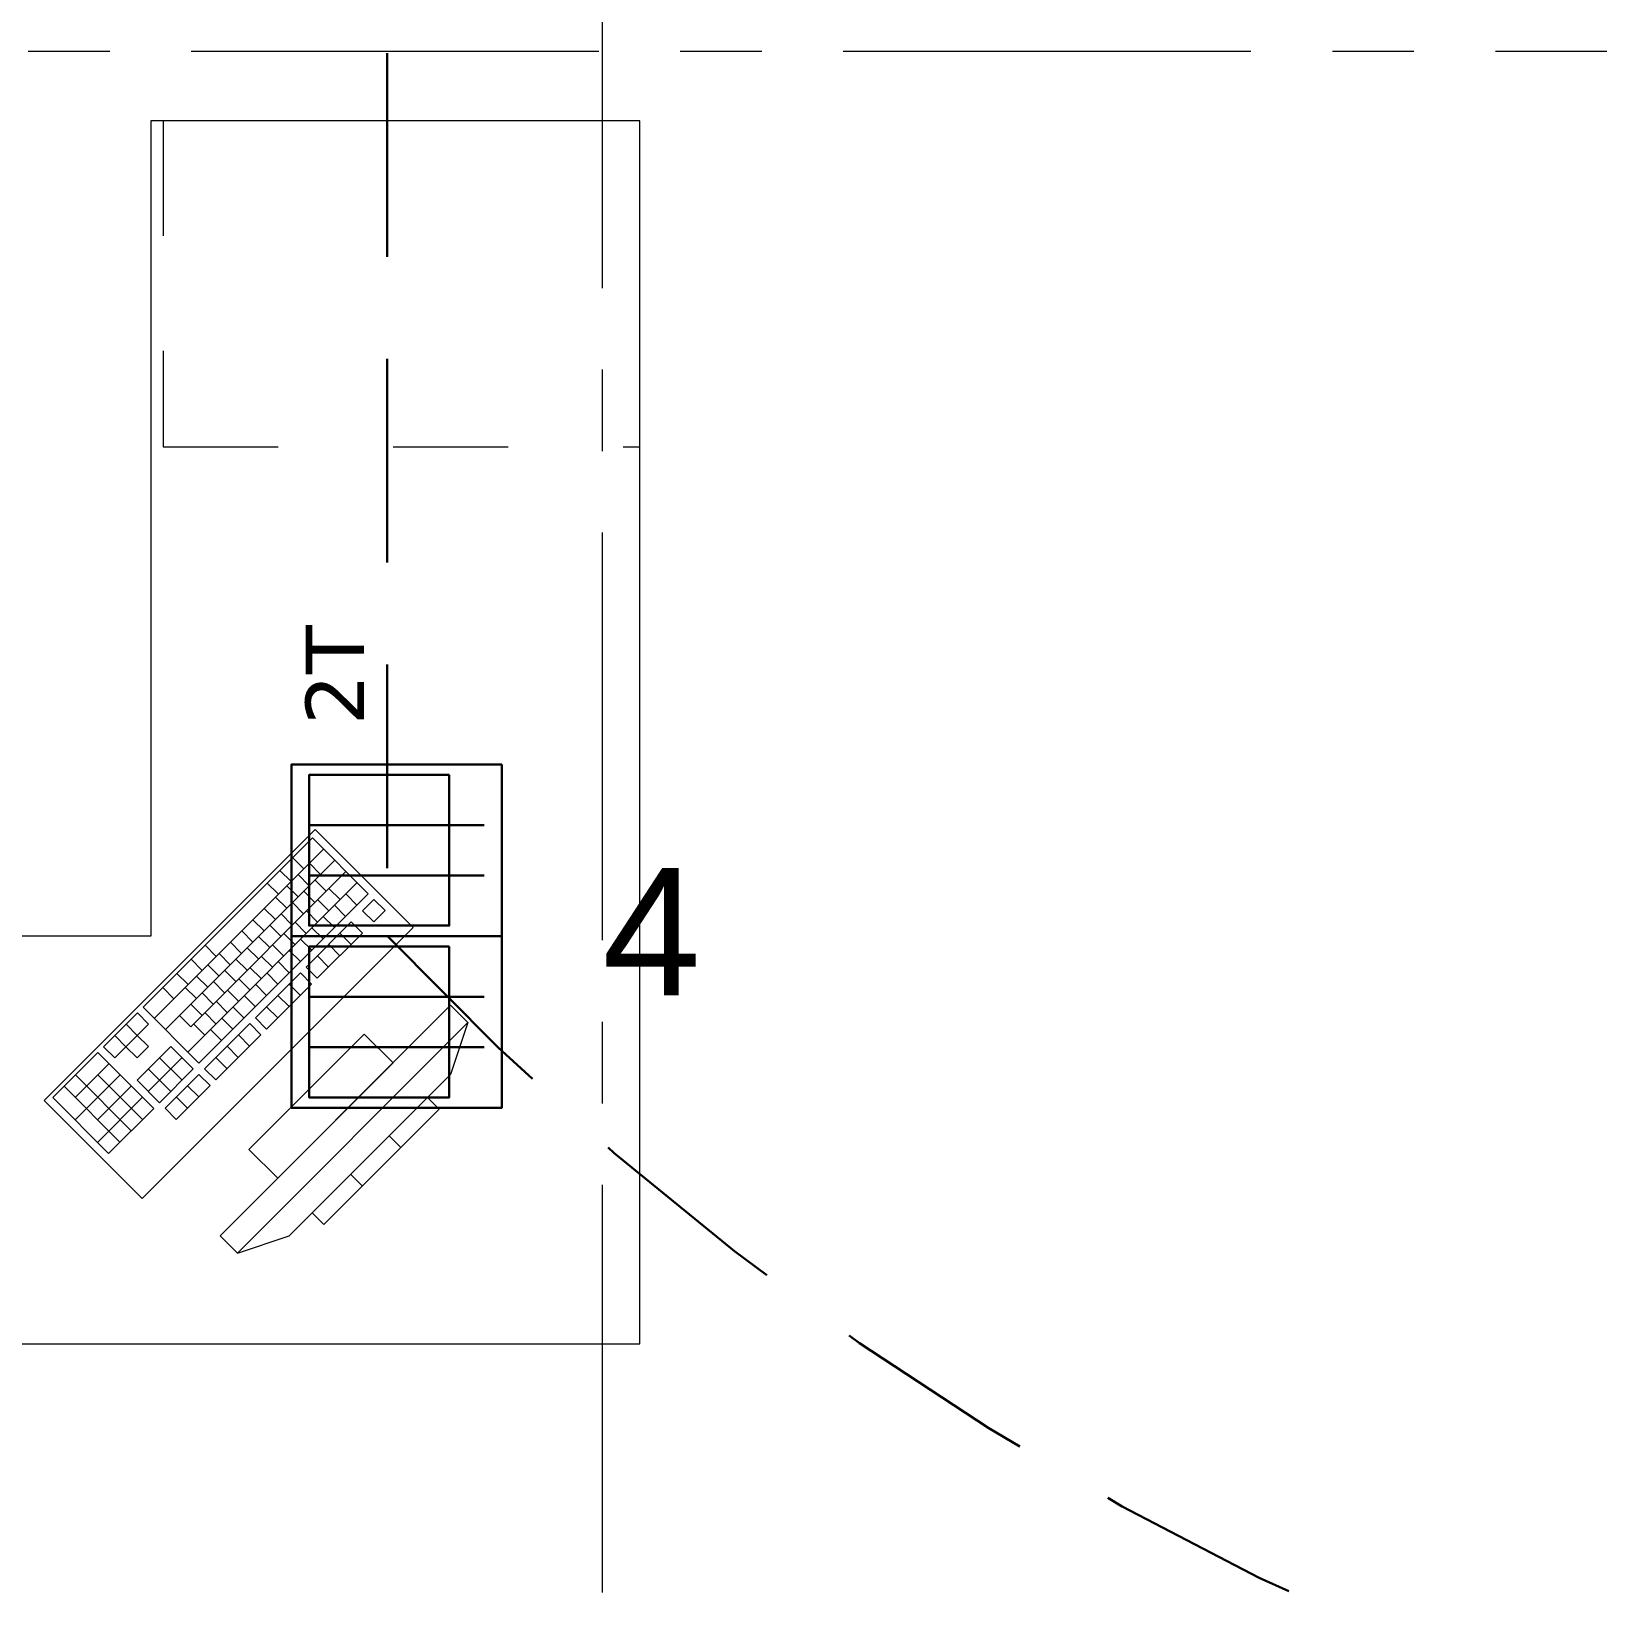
# Model space of a CAD drawing. Header units: inches. Extents: x -19 to 5698, y -728 to 92.
# Drawn here: x 408.342 to 410.264, y 8.1 to 10.026 of the extents above; entities that cross this region are included whole.
import ezdxf

# ---------------------------------------------------------------- set-up
doc = ezdxf.new("R2010")
doc.units = ezdxf.units.IN
doc.header["$MEASUREMENT"] = 0
for name, pattern in [('HIDDEN', [0.375, 0.25, -0.125]), ('Punto & Raya', [0.65, 0.5, -0.075, 0, -0.075]), ('Rayas', [0.282222, 0.141111, -0.141111])]:
    doc.linetypes.add(name, pattern=pattern)
doc.layers.get('0').update_dxf_attribs({"color": 61})
doc.layers.add('00 conduct tomacorr', color=120, linetype='HIDDEN', lineweight=30)
doc.layers.add('00 IE LUZ EMERGENCIA', color=253, linetype='Continuous', lineweight=0)
doc.layers.add('Interior - Mobiliario', color=7, linetype='Continuous')
doc.layers.add('Marcador - Secciones', color=7, linetype='Continuous')
doc.styles.add('Annotative', font='arial.ttf')

# ---------------------------------------------------------------- blocks, each defined once
blk = doc.blocks.new('CAJA POP UP 6 MODULOS')
at = {"layer": '00 conduct tomacorr', "linetype": 'Continuous'}
for p, q in [((-0.095, -0.165), (-0.095, -0.0151)), ((-0.052, -0.165), (-0.052, -0.0151)), ((0.052, -0.165), (0.052, -0.0151)), ((0.095, -0.165), (0.095, -0.0151)), ((0, -0.165), (0, -0.18))]:
    blk.add_line(p, q, dxfattribs=at)
for points in [[(-0.147, 0), (0.147, 0), (0.147, -0.18), (-0.147, -0.18)], [(0, 0), (0.147, 0), (0.147, -0.18), (0, -0.18)]]:
    blk.add_lwpolyline(points, close=True, dxfattribs=at)
for points in [[(-0.138, -0.045), (-0.009, -0.045), (-0.009, -0.165), (-0.138, -0.165), (-0.138, -0.045)], [(0.009, -0.045), (0.138, -0.045), (0.138, -0.165), (0.009, -0.165), (0.009, -0.045)]]:
    blk.add_lwpolyline(points, dxfattribs=at)
at = {"color": 1, "insert": (-0.1807, -0.168), "char_height": 0.05, "attachment_point": 1, "rotation": 180}
blk.add_mtext_dynamic_manual_height_columns('{\\fVerdana|b0|i0|c0|p34;2T}', width=0.000481, gutter_width=0.1561, heights=[0], dxfattribs=at)

msp = doc.modelspace()

# ---------------------------------------------------------------- linework, layer by layer
at = {"layer": '00 conduct tomacorr'}
msp.add_line((408.779, 15.9994), (408.779, 8.9162), dxfattribs=at)
msp.add_arc((411.4703, 11.4538), 3.6989, 223.3159, 270.5433, dxfattribs=at)
at = {"layer": 'Interior - Mobiliario', "color": 175, "linetype": 'Rayas', "lineweight": 13}
for p, q in [((408.504, 9.9162), (408.504, 9.5162)), ((408.504, 9.5162), (409.089, 9.5162))]:
    msp.add_line(p, q, dxfattribs=at)
at = {"layer": 'Interior - Mobiliario', "color": 175, "linetype": 'Continuous', "lineweight": 13}
for p, q in [((408.6871, 9.0367), (408.4794, 8.829)), ((408.7556, 8.9681), (408.6871, 9.0367)), ((408.7008, 9.023), (408.4931, 8.8153)), ((408.7145, 9.0093), (408.5068, 8.8015)), ((408.7282, 8.9955), (408.5378, 8.8051)), ((408.6473, 8.9969), (408.661, 8.9832)), ((408.6628, 9.0125), (408.6765, 8.9987)), ((408.6835, 9.0057), (408.6972, 8.992)), ((408.7419, 8.9818), (408.5342, 8.7741)), ((408.6317, 8.9813), (408.6454, 8.9676)), ((408.6558, 8.978), (408.6695, 8.9643)), ((408.6696, 8.9918), (408.6833, 8.9781)), ((408.6903, 8.985), (408.704, 8.9713)), ((408.7074, 8.9748), (408.7212, 8.9611)), ((408.5479, 8.7604), (408.7556, 8.9681)), ((408.6419, 8.9641), (408.6556, 8.9504)), ((408.6626, 8.9573), (408.6763, 8.9436)), ((408.6764, 8.9712), (408.6901, 8.9575)), ((408.6936, 8.9609), (408.7073, 8.9472)), ((408.7281, 8.968), (408.7418, 8.9543)), ((408.7625, 8.9613), (408.7486, 8.9474)), ((408.7762, 8.9475), (408.7625, 8.9613)), ((408.6142, 8.9364), (408.6279, 8.9227)), ((408.6281, 8.9503), (408.6418, 8.9366)), ((408.6487, 8.9435), (408.6624, 8.9298)), ((408.6797, 8.9471), (408.6935, 8.9334)), ((408.7004, 8.9403), (408.7141, 8.9266)), ((408.7142, 8.9541), (408.7279, 8.9404)), ((408.7486, 8.9474), (408.7624, 8.9337)), ((408.7624, 8.9337), (408.7762, 8.9475)), ((408.6004, 8.9226), (408.6141, 8.9089)), ((408.6349, 8.9296), (408.6486, 8.9159)), ((408.652, 8.9194), (408.6658, 8.9057)), ((408.6659, 8.9332), (408.6796, 8.9195)), ((408.7348, 8.9336), (408.6794, 8.8782)), ((408.6865, 8.9264), (408.7002, 8.9127)), ((408.6931, 8.8645), (408.7485, 8.9199)), ((408.7209, 8.9197), (408.7347, 8.906)), ((408.7485, 8.9199), (408.7348, 8.9336)), ((408.5555, 8.9051), (408.5692, 8.8914)), ((408.5865, 8.9087), (408.6003, 8.895)), ((408.6072, 8.9019), (408.6209, 8.8882)), ((408.621, 8.9158), (408.6347, 8.9021)), ((408.6382, 8.9055), (408.6519, 8.8918)), ((408.6588, 8.8987), (408.6726, 8.885)), ((408.6727, 8.9126), (408.6864, 8.8989)), ((408.7071, 8.9059), (408.7208, 8.8922)), ((408.5382, 8.8878), (408.5519, 8.8741)), ((408.5588, 8.881), (408.5726, 8.8673)), ((408.5727, 8.8949), (408.5864, 8.8812)), ((408.5933, 8.8881), (408.607, 8.8744)), ((408.6244, 8.8917), (408.6381, 8.878)), ((408.645, 8.8849), (408.6587, 8.8712)), ((408.6933, 8.892), (408.707, 8.8783)), ((408.5209, 8.8705), (408.5346, 8.8568)), ((408.545, 8.8672), (408.5587, 8.8535)), ((408.5656, 8.8604), (408.5793, 8.8467)), ((408.5795, 8.8742), (408.5932, 8.8605)), ((408.5967, 8.864), (408.6104, 8.8503)), ((408.6105, 8.8778), (408.6242, 8.8641)), ((408.6725, 8.8713), (408.6171, 8.8159)), ((408.6311, 8.8711), (408.6449, 8.8573)), ((408.6862, 8.8575), (408.6725, 8.8713)), ((408.6794, 8.8782), (408.6931, 8.8645)), ((408.5036, 8.8532), (408.5173, 8.8395)), ((408.5311, 8.8533), (408.5449, 8.8396)), ((408.5518, 8.8466), (408.5655, 8.8328)), ((408.5828, 8.8501), (408.5965, 8.8364)), ((408.6034, 8.8434), (408.6172, 8.8296)), ((408.6173, 8.8572), (408.631, 8.8435)), ((408.6308, 8.8022), (408.6862, 8.8575)), ((408.6448, 8.8436), (408.6585, 8.8298)), ((408.6586, 8.8574), (408.6723, 8.8437)), ((408.4724, 8.8221), (408.4309, 8.7805)), ((408.4861, 8.8083), (408.4724, 8.8221)), ((408.4794, 8.829), (408.5479, 8.7604)), ((408.5379, 8.8327), (408.5517, 8.819)), ((408.5551, 8.8225), (408.5688, 8.8087)), ((408.569, 8.8363), (408.5827, 8.8226)), ((408.8567, 8.8314), (408.5739, 8.5485)), ((408.5896, 8.8295), (408.6033, 8.8158)), ((408.6309, 8.8297), (408.6447, 8.816)), ((408.8779, 8.8102), (408.8567, 8.8314)), ((408.4586, 8.8082), (408.4723, 8.7945)), ((408.4723, 8.7945), (408.4861, 8.8083)), ((408.5241, 8.8189), (408.5378, 8.8051)), ((408.5413, 8.8086), (408.555, 8.7949)), ((408.6102, 8.8089), (408.5548, 8.7536)), ((408.5619, 8.8018), (408.5756, 8.7881)), ((408.5758, 8.8157), (408.5895, 8.802)), ((408.5951, 8.5273), (408.8779, 8.8102)), ((408.6239, 8.7952), (408.6102, 8.8089)), ((408.6171, 8.8159), (408.6308, 8.8022)), ((408.8779, 8.8102), (408.8567, 8.7465)), ((408.4447, 8.7944), (408.4584, 8.7806)), ((408.4723, 8.7945), (408.4584, 8.7806)), ((408.486, 8.7808), (408.4723, 8.7945)), ((408.5685, 8.7398), (408.6239, 8.7952)), ((408.5963, 8.7951), (408.61, 8.7814)), ((408.7507, 8.796), (408.6092, 8.6546)), ((408.786, 8.7607), (408.7507, 8.796)), ((408.424, 8.7736), (408.3686, 8.7182)), ((408.4925, 8.705), (408.424, 8.7736)), ((408.4309, 8.7805), (408.4446, 8.7668)), ((408.4446, 8.7668), (408.4584, 8.7806)), ((408.4584, 8.7806), (408.4722, 8.7669)), ((408.5136, 8.7809), (408.472, 8.7394)), ((408.4722, 8.7669), (408.486, 8.7808)), ((408.5273, 8.7672), (408.4857, 8.7257)), ((408.4997, 8.7671), (408.5272, 8.7396)), ((408.541, 8.7535), (408.5136, 8.7809)), ((408.5686, 8.7674), (408.5823, 8.7537)), ((408.5825, 8.7812), (408.5962, 8.7675)), ((408.4514, 8.7462), (408.396, 8.6908)), ((408.4377, 8.7599), (408.3961, 8.7183)), ((408.3963, 8.7459), (408.4648, 8.6773)), ((408.4238, 8.746), (408.4787, 8.6912)), ((408.4859, 8.7532), (408.5133, 8.7258)), ((408.4995, 8.7119), (408.541, 8.7535)), ((408.5479, 8.7466), (408.5063, 8.7051)), ((408.5616, 8.7329), (408.5479, 8.7466)), ((408.5548, 8.7536), (408.5685, 8.7398)), ((408.6446, 8.6192), (408.786, 8.7607)), ((408.8567, 8.7465), (408.6587, 8.5485)), ((408.3824, 8.732), (408.451, 8.6635)), ((408.4651, 8.7324), (408.4236, 8.6909)), ((408.472, 8.7394), (408.4995, 8.7119)), ((408.52, 8.6914), (408.5616, 8.7329)), ((408.534, 8.7328), (408.5477, 8.7191)), ((408.3686, 8.7182), (408.4371, 8.6496)), ((408.4788, 8.7187), (408.4234, 8.6633)), ((408.5063, 8.7051), (408.52, 8.6914)), ((408.5202, 8.7189), (408.5339, 8.7052)), ((408.8284, 8.7182), (408.687, 8.5768)), ((408.8426, 8.7041), (408.8284, 8.7182)), ((408.4371, 8.6496), (408.4925, 8.705)), ((408.7012, 8.5627), (408.8426, 8.7041)), ((408.7813, 8.6711), (408.7955, 8.657)), ((408.6092, 8.6546), (408.6446, 8.6192)), ((408.7342, 8.624), (408.7483, 8.6098)), ((408.687, 8.5768), (408.7012, 8.5627)), ((408.5739, 8.5485), (408.5951, 8.5273)), ((408.5951, 8.5273), (408.6587, 8.5485))]:
    msp.add_line(p, q, dxfattribs=at)
at = {"layer": 'Interior - Mobiliario', "color": 175, "linetype": 'Continuous', "lineweight": 13, "flags": 128}
for points in [[(409.089, 8.4162), (409.089, 9.9162), (408.489, 9.9162), (408.489, 8.9162), (407.789, 8.9162), (407.789, 8.4162)], [(408.8108, 8.9268), (408.6906, 9.047), (408.3582, 8.7147), (408.4784, 8.5945)]]:
    msp.add_lwpolyline(points, close=True, dxfattribs=at)
at = {"layer": 'Marcador - Secciones', "color": 251, "linetype": 'Punto & Raya', "lineweight": 13, "true_color": 0x636466}
for p, q in [((409.0425, 46.2111), (409.0425, 0.8878)), ((374.9384, 10.0018), (416.3507, 10.0018))]:
    msp.add_line(p, q, dxfattribs=at)

# ---------------------------------------------------------------- block references
at = {"layer": '00 conduct tomacorr', "xscale": 1.432830642179531, "yscale": 1.432830642179531, "zscale": 1.432830642179531, "rotation": 269.9999999999999}
msp.add_blockref('CAJA POP UP 6 MODULOS', (408.9194, 8.9162), dxfattribs=at)

# ---------------------------------------------------------------- texts
at = {"layer": '00 IE LUZ EMERGENCIA', "style": 'Annotative'}
msp.add_attdef('4', (409.0425, 8.8436), '', height=0.1562, dxfattribs=at)

doc.saveas('drawing.dxf')
